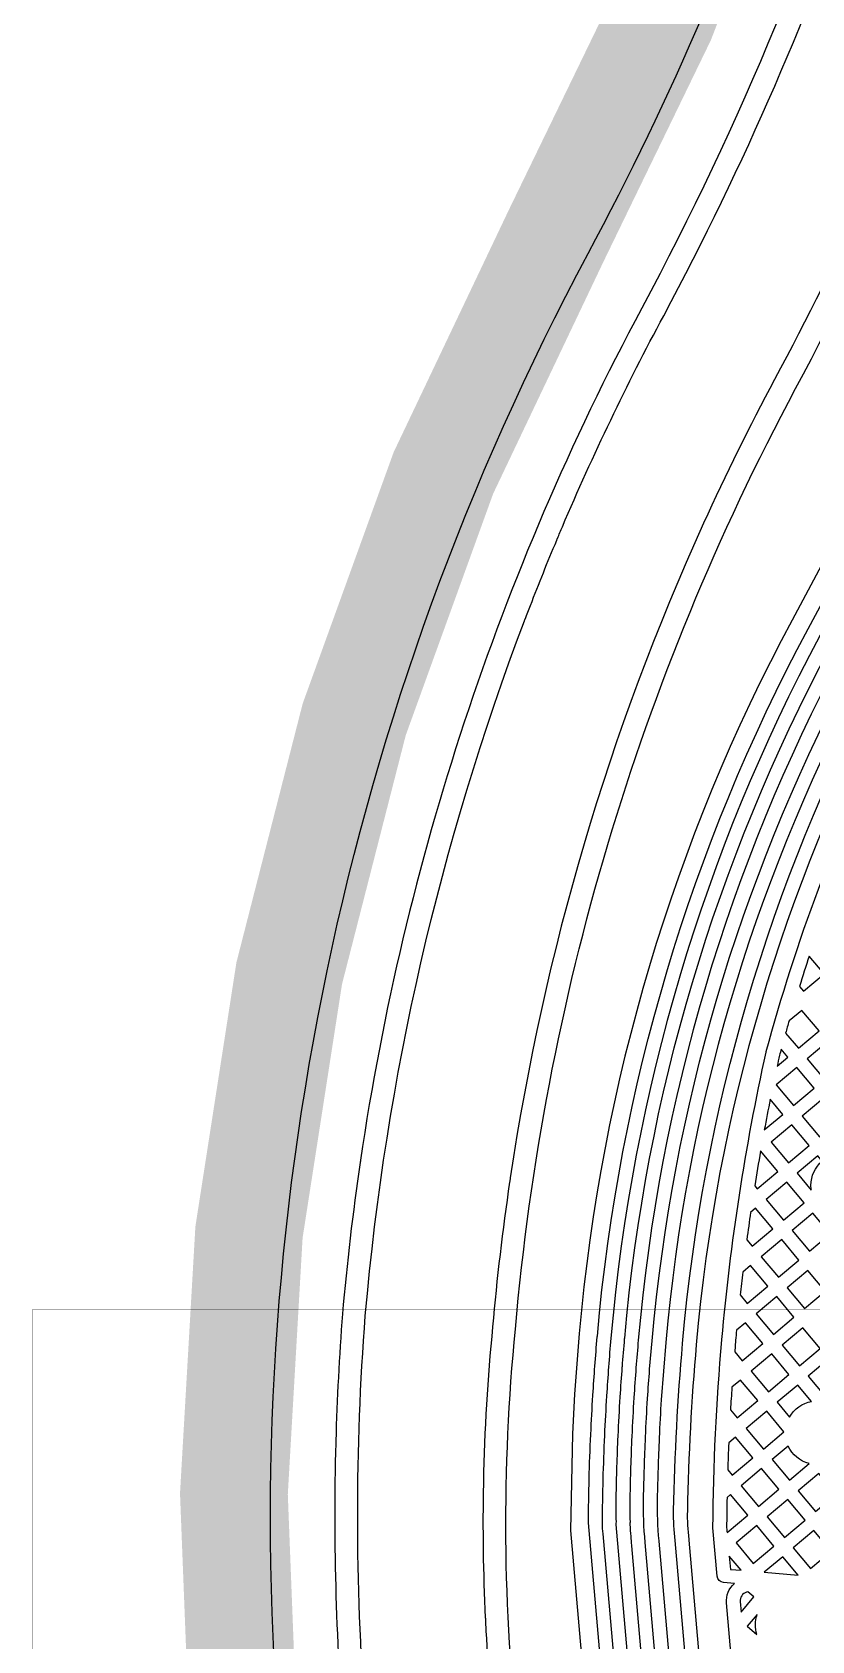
# Model space of a CAD drawing. Extents: x 592 to 965, y 89 to 353.
# Drawn here: x 661.74 to 666.08, y 148.13 to 157.08 of the extents above; entities that cross this region are included whole.
import ezdxf

# ---------------------------------------------------------------- set-up
doc = ezdxf.new("R2010")
doc.units = 0
for name, color, linetype in [('bak_bak_ttr1-bcq8120', 8, 'Continuous'), ('bak_outline', 7, 'Continuous'), ('quyukuang', 5, 'Continuous')]:
    doc.layers.add(name, color=color, linetype=linetype)

msp = doc.modelspace()

# ---------------------------------------------------------------- linework, layer by layer
at = {"layer": 'bak_bak_ttr1-bcq8120'}
for p, q in [((665.9954, 150.7326), (666.0738, 150.6392)), ((665.683, 148.5243), (665.6172, 148.6027)), ((665.8119, 148.513), (666.0017, 148.4964)), ((665.7722, 148.2789), (665.717, 148.2131)), ((665.717, 148.2131), (665.7715, 148.1673))]:
    msp.add_line(p, q, dxfattribs=at)
for points in [[(669.4684, 211.3372), (669.4626, 211.3441), (666.2119, 211.6285), (665.4882, 211.0215), (665.2642, 208.4608), (665.4904, 208.1912, -0.202018), (665.4935, 208.1818), (663.5597, 186.0726, 0.012184), (663.5221, 185.3648, -0.066478), (663.5223, 185.3581, -0.042264), (663.5221, 185.3539, -0.035699), (663.5221, 185.3503, 0.137713), (665.4378, 177.7218, -0.154922), (667.5855, 167.6466), (667.1059, 162.1651, -0.101714), (665.13, 155.544, 0.086448), (663.565, 150.8048), (663.5645, 150.799, -0.058785), (663.5633, 150.7932, 0.0146), (663.4646, 149.95, 0.011997), (663.4277, 149.2438, -0.059048), (663.4279, 149.2379), (663.4274, 149.2321)], [(665.3078, 148.8562, -0.016847), (665.3576, 149.785, -0.100044), (666.4517, 153.4963), (666.8278, 154.2081, 0.099978), (668.9463, 161.3976), (669.6086, 168.9688, 0.076848), (669.3726, 172.5331), (669.3284, 172.7499, 0.077571), (667.2107, 178.4408), (667.1037, 178.6314, -0.022105), (666.8199, 179.1938, -0.047834), (665.9478, 181.7644, -0.018816), (665.9335, 181.8396), (665.8521, 182.3641, -0.034733), (665.7458, 187.67)], [(665.8218, 187.6646, 0.034712), (665.9278, 182.3726), (666.0231, 181.7767, 0.047739), (666.8894, 179.2251, 0.022105), (667.1702, 178.6688), (667.2772, 178.4781, -0.077637), (669.404, 172.7601), (669.4471, 172.5491, -0.076833), (669.6846, 168.9622), (669.0222, 161.3909, -0.100018), (666.8937, 154.1699), (666.5191, 153.4607, 0.100044), (665.4336, 149.7784, 0.016847), (665.3841, 148.8547, 0.034667), (665.3919, 148.6961, -0.024933), (665.3922, 148.6924), (666.9182, 131.2461, 0.199042)], [(664.706, 129.407), (663.1113, 147.6218, -0.143975), (664.832, 155.8483, 0.087693), (666.6569, 161.4054), (666.6575, 161.4119, -0.058261), (666.6587, 161.4176, 0.013585), (666.7629, 162.3244), (667.2423, 167.8036, 0.01359), (667.2971, 168.715, -0.05828), (667.2969, 168.7209), (667.2975, 168.7274, 0.138831), (665.0883, 177.6118, -0.097843), (663.2755, 183.0946, -0.06343)], [(664.8335, 148.7881, -0.009364), (664.8465, 149.2789, -0.016438), (664.8467, 149.2812, -0.004131), (664.8583, 149.4971, -0.010463), (664.8583, 149.4984, -0.006208), (664.8826, 149.8228, -0.027991), (664.8832, 149.8269, -0.10154), (666.056, 153.7611), (666.3396, 154.29, 0.101522), (668.4726, 161.4482)], [(668.5486, 161.4414, -0.101561), (666.4053, 154.2514), (666.1236, 153.7259, 0.101681), (664.9585, 149.8155, 0.006169), (664.9345, 149.495, -0.010796), (664.9344, 149.4937, 0.004199), (664.9227, 149.2755, -0.016342), (664.9225, 149.2732, 0.00931), (664.9097, 148.7881, 0.02314), (664.913, 148.7266), (666.4587, 131.0687, 0.198924)], [(664.988, 148.9277, -0.016487), (664.9881, 148.9301, -0.006579), (664.9989, 149.2707, -0.010639), (664.9989, 149.272, -0.004173), (665.0104, 149.4875, -0.011303), (665.0105, 149.4889, -0.003222), (665.0222, 149.6548, -0.012606), (665.0223, 149.6565, 0.003247), (665.035, 149.8127, -0.01918), (665.0353, 149.8155, -0.101163), (666.1781, 153.6574), (666.5028, 154.2649, 0.101237), (668.62, 161.3848)], [(668.6959, 161.378, -0.101235), (666.57, 154.229), (666.2453, 153.6215, 0.101266), (665.1108, 149.8049, -0.003174), (665.0983, 149.6512, -0.008821), (665.0983, 149.6503, 0.003222), (665.0866, 149.4854, -0.00998), (665.0866, 149.4842, 0.004173), (665.0751, 149.27, -0.010765), (665.0751, 149.2686, 0.006649), (665.0642, 148.9264, -0.016591), (665.0641, 148.924, 0.013111), (665.0651, 148.7941, -0.040326), (665.0649, 148.788, 0.01914), (665.0645, 148.7794, 0.028636), (665.0692, 148.7133, 0.005084), (665.0731, 148.6635, -0.017693), (665.0732, 148.6609), (666.6037, 131.166, 0.198848)], [(665.1405, 148.9262, -0.006622), (665.1513, 149.265, -0.010378), (665.1514, 149.2663, -0.004175), (665.1626, 149.4794, -0.011493), (665.1628, 149.4808, -0.003155), (665.1743, 149.6413, -0.017835), (665.1744, 149.6439), (665.1887, 149.8011, -0.099773), (666.2768, 153.4972), (666.6838, 154.2694, 0.099834), (668.7735, 161.3701)], [(668.8492, 161.3609, -0.099797), (666.7513, 154.234), (666.3434, 153.4601, 0.099806), (665.2643, 149.7914), (665.2386, 149.4734, 0.004174), (665.2274, 149.2616, -0.011025), (665.2273, 149.2602, 0.006623), (665.2166, 148.9234, -0.010285), (665.2166, 148.9221, 0.026067), (665.2247, 148.689, -0.017374), (665.225, 148.6866), (666.7553, 131.1892, 0.199826)], [(663.5923, 147.7091, -0.038226), (663.5918, 149.9405, -0.069104), (664.4779, 153.8054, -0.05273), (664.4795, 153.8105, -0.055142), (664.4818, 153.8156, -0.001433), (664.5108, 153.891, -0.00679), (664.6571, 154.2537, -0.055752), (664.6589, 154.259, -0.056265), (664.6614, 154.2641, -0.001259), (664.6889, 154.3291, -0.022592), (665.2524, 155.5026, 0.082207), (667.0685, 160.8486)], [(665.8091, 131.9542), (664.5471, 146.3835, -0.095055), (664.5476, 146.3882), (664.5494, 146.3946), (664.4519, 147.5097), (664.4461, 147.5379, -0.053344), (664.4272, 149.8659, -0.101565), (665.9866, 155.0971, 0.083323), (667.9072, 160.7807)], [(665.6461, 148.4511), (665.5849, 148.4564, -0.375121), (665.5501, 148.4925), (665.5264, 148.7606, -0.021074), (665.5768, 149.8061, -0.0161), (665.5769, 149.8084, -0.032707), (665.8229, 151.4066, -0.019348), (665.8236, 151.4093, -0.049613), (666.4928, 153.1853, -0.006638), (666.6084, 153.4117, -0.012494), (666.6092, 153.4132), (666.9849, 154.1244, 0.088091), (669.024, 160.4866, 0.019097)], [(668.1974, 160.0742, -0.082519), (666.2493, 154.337), (665.9668, 153.81, 0.101417), (664.7823, 149.8418), (664.7566, 149.5046), (664.7447, 149.2836), (664.733, 148.7458)], [(666.8265, 157.2423, -0.03202), (665.8693, 155.148, 0.016275), (665.4744, 154.3485, 0.069619), (664.3984, 150.7068), (664.3979, 150.701, -0.058358), (664.3967, 150.6953), (664.3962, 150.6898, -0.059799), (664.395, 150.6838, 0.014813), (664.3003, 149.8779, 0.019511), (664.2491, 149.0159, -0.060051), (664.2493, 149.0099), (664.2488, 149.0052, 0.016826), (664.2595, 148.2606, -0.060901), (664.26, 148.2545, -0.060133), (664.2601, 148.2484, 0.001264), (664.2628, 148.1946, -0.083377), (664.2633, 148.1861, 0.01521), (664.3205, 147.5154), (664.3254, 147.4912), (664.4086, 146.5417, -0.095021), (664.4082, 146.537), (664.4063, 146.5305), (665.6772, 132.0011, -0.203059)], [(665.9063, 151.4235, 0.001011), (665.897, 151.3889, 0.001298), (665.8838, 151.3285)], [(666.0738, 150.6392, -0.03644), (666.072, 150.6649, -0.219511), (666.1343, 150.8002), (666.1102, 150.8289), (665.9954, 150.7326)], [(663.4274, 149.2321, 0.028859), (663.4789, 147.5325), (663.4792, 147.5311), (663.4847, 147.5146, -0.098877), (663.4855, 147.5096), (663.5881, 146.2222), (663.5911, 146.216, -0.093049), (663.5923, 146.2115), (663.63, 145.779), (663.6297, 145.7758), (664.8109, 132.2737, -0.203714), (664.8078, 132.2642), (664.5847, 131.9981), (664.8152, 129.3607), (664.864, 129.32, -0.060914), (664.8661, 129.3178), (664.8687, 129.3143), (665.4547, 128.8242)], [(669.8485, 129.8112), (669.8299, 130.0796), (669.3527, 130.48, 0.19889), (668.4523, 130.7641), (667.2498, 130.6592, -0.200363), (666.7976, 130.8035), (666.6468, 130.9302, -0.198806), (666.5277, 131.1593), (664.9883, 148.7791, -0.019304), (664.9889, 148.7936, -0.013129), (664.988, 148.9277)], [(670.3156, 129.6822, 0.293484), (670.387, 129.8573, 0.17502), (670.1924, 130.1903), (669.6758, 130.6238, 0.198643), (668.6766, 130.9382), (667.2425, 130.8127, -0.138826), (666.9554, 130.8784, -0.037956), (666.8922, 130.9231, -0.020684), (666.8898, 130.925), (666.7539, 131.0394, -0.198537), (666.6792, 131.1852), (665.1491, 148.6798, -0.026648), (665.1405, 148.9262)], [(670.5956, 129.9308), (670.6078, 130.0711), (670.5793, 130.1325, 0.043847), (670.5336, 130.1781), (669.7361, 130.847, 0.198775), (668.8563, 131.1245), (667.1843, 130.9788, -0.20211), (666.989, 131.0414), (666.9119, 131.1061, -0.198938), (666.8422, 131.2394), (665.3159, 148.6895, -0.034151), (665.3078, 148.8562)], [(664.733, 148.7458), (666.2813, 131.0532, 0.212059), (666.4512, 130.7454), (666.5987, 130.6217, 0.198907), (667.3053, 130.3986), (668.4708, 130.5003, -0.203196), (669.0518, 130.3119, -0.069722), (669.0574, 130.3076, -0.043755), (669.0605, 130.3045), (669.1885, 130.1965), (669.3345, 130.0225, -0.127447), (669.3374, 130.0168), (669.3592, 129.9137, -0.08651), (669.3593, 129.9093), (669.3511, 129.8419, -0.254942), (669.3069, 129.6775, 0.188004), (669.2957, 129.4552, -0.196636), (669.3653, 129.3399, 0.176217), (669.5533, 129.2473)], [(669.7338, 129.6506, -2.324309), (669.4793, 129.6942), (669.511, 129.9552, 0.053311), (669.4578, 130.0343), (669.2603, 130.2696), (669.1051, 130.4001, 0.198058), (668.4618, 130.6019), (667.2963, 130.5001, -0.198901), (666.6642, 130.6997), (666.4998, 130.8375, -0.198924), (666.3828, 131.0621), (664.8335, 148.7881)], [(667.0521, 131.7643), (666.988, 132.4978, -0.110886), (666.9812, 132.5754), (665.602, 148.3434, -0.242617), (665.6461, 148.4511)], [(665.6832, 148.2913), (665.7548, 148.3767), (665.7214, 148.4047, 0.34924), (665.678, 148.3589, -0.009108), (665.6779, 148.3579, 0.029577), (665.6778, 148.352)], [(665.6778, 148.352, -0.01349), (665.678, 148.3501), (665.6832, 148.2913)], [(665.7715, 148.1673, -0.078489), (665.7629, 148.2221, -0.081562), (665.7722, 148.2789)]]:
    msp.add_lwpolyline(points, format="xyb", dxfattribs=at)
for points in [[(666.0082, 151.7724), (666.03, 151.7464), (666.1448, 151.8427), (666.0625, 151.9408)], [(665.8838, 151.3285), (665.9438, 151.3789), (665.9063, 151.4235)], [(665.8125, 150.9737), (665.9159, 151.0605), (665.8454, 151.1444)], [(665.6172, 148.6027), (665.6234, 148.5295), (665.683, 148.5243)], [(666.0017, 148.4964), (665.9151, 148.5996), (665.8119, 148.513)]]:
    msp.add_lwpolyline(points, dxfattribs=at)
for points in [[(665.931, 151.5127), (666.0021, 151.4278), (666.117, 151.5242), (666.0206, 151.639), (665.9502, 151.5799, 0.001875)], [(665.7589, 150.6627), (665.7732, 150.6456), (665.8881, 150.742), (665.7917, 150.8568), (665.7913, 150.8565, 0.004008)], [(665.715, 150.3633), (665.7454, 150.3271), (665.8602, 150.4234), (665.7638, 150.5382), (665.7363, 150.5152, 0.003135)], [(665.6777, 150.056), (665.7174, 150.0087), (665.8322, 150.105), (665.736, 150.2197), (665.6922, 150.1829, 0.002617)], [(665.6475, 149.7403), (665.6896, 149.6901), (665.8044, 149.7865), (665.708, 149.9013), (665.658, 149.8593, 0.001172), (665.653, 149.8041, -0.015992), (665.6529, 149.8018)], [(665.624, 149.4165), (665.6617, 149.3716), (665.7766, 149.4679), (665.6802, 149.5828), (665.6321, 149.5424, 0.002574)], [(665.8839, 149.4586), (665.9528, 149.3765, -0.221715), (666.0749, 149.4641), (665.9987, 149.5549)], [(665.6088, 149.0832), (665.6339, 149.0533), (665.7486, 149.1495), (665.6524, 149.2642), (665.6145, 149.2325, 0.003041)], [(665.856, 149.1401), (665.9523, 149.0253), (666.0622, 149.1175, -0.224756), (665.946, 149.2156)], [(665.6026, 148.7615, -0.014052), (665.6029, 148.7596, 0.003786), (665.6042, 148.7462, -0.016098), (665.6043, 148.744, 0.002508), (665.605, 148.7358), (665.606, 148.7346), (665.7209, 148.8311), (665.6245, 148.9459), (665.6048, 148.9294, 0.003414)]]:
    msp.add_lwpolyline(points, format="xyb", close=True, dxfattribs=at)
for points in [[(666.0511, 151.3695), (666.1474, 151.2547), (666.2622, 151.3511), (666.166, 151.4658)], [(665.878, 151.2242), (665.9742, 151.1095), (666.089, 151.2058), (665.9928, 151.3205)], [(666.0232, 151.0511), (666.1196, 150.9363), (666.2344, 151.0326), (666.138, 151.1474)], [(665.8501, 150.9058), (665.9465, 150.791), (666.0612, 150.8873), (665.9649, 151.0021)], [(665.8222, 150.5872), (665.9185, 150.4724), (666.0334, 150.5688), (665.9371, 150.6836)], [(665.9675, 150.414), (666.0638, 150.2993), (666.1787, 150.3957), (666.0824, 150.5104)], [(665.7943, 150.2687), (665.8906, 150.154), (666.0054, 150.2503), (665.9092, 150.365)], [(665.9396, 150.0956), (666.0359, 149.9808), (666.1508, 150.0771), (666.0544, 150.1919)], [(665.7664, 149.9503), (665.8628, 149.8354), (665.9776, 149.9318), (665.8812, 150.0466)], [(665.9118, 149.7771), (666.0081, 149.6622), (666.1229, 149.7585), (666.0266, 149.8734)], [(665.7386, 149.6318), (665.835, 149.5169), (665.9498, 149.6132), (665.8534, 149.7281)], [(666.0571, 149.6039), (666.1534, 149.4891), (666.2682, 149.5855), (666.1719, 149.7002)], [(665.7107, 149.3132), (665.807, 149.1985), (665.9218, 149.2949), (665.8256, 149.4096)], [(665.6829, 148.9949), (665.7792, 148.88), (665.894, 148.9763), (665.7976, 149.0911)], [(666.0013, 148.9669), (666.0976, 148.8522), (666.2124, 148.9486), (666.1162, 149.0633)], [(665.8282, 148.8217), (665.9245, 148.707), (666.0392, 148.8032), (665.9429, 148.9179)], [(665.655, 148.6763), (665.7512, 148.5616), (665.8661, 148.658), (665.7699, 148.7727)], [(665.9735, 148.6486), (666.0698, 148.5337), (666.1845, 148.63), (666.0882, 148.7448)]]:
    msp.add_lwpolyline(points, close=True, dxfattribs=at)
for centre, radius, start, end in [((675.0857, 148.9329), 9.5113, 161.56416, 162.62972), ((677.9034, 148.7295), 12.2974, 168.67465, 169.48465)]:
    msp.add_arc(centre, radius, start, end, dxfattribs=at)
at = {"layer": 'bak_outline', "const_width": 0.6}
msp.add_lwpolyline([(663.0145, 186.2575, 0.152268), (664.9315, 177.4759, -0.152268), (667.0394, 167.8216), (666.5601, 162.3427, -0.101585), (664.6526, 155.9446, 0.145893), (662.9174, 147.4927), (663.9344, 135.8694), (664.0085, 135.023), (664.0841, 134.1585), (664.1582, 133.3121), (664.4989, 129.4169, 0.414287)], format="xyb", dxfattribs=at)
at = {"layer": 'quyukuang', "const_width": 0.001}
msp.add_lwpolyline([(661.7383, 126.7052), (661.7383, 149.9734), (680.4465, 149.9734), (680.4465, 126.7052)], close=True, dxfattribs=at)

doc.saveas('drawing.dxf')
